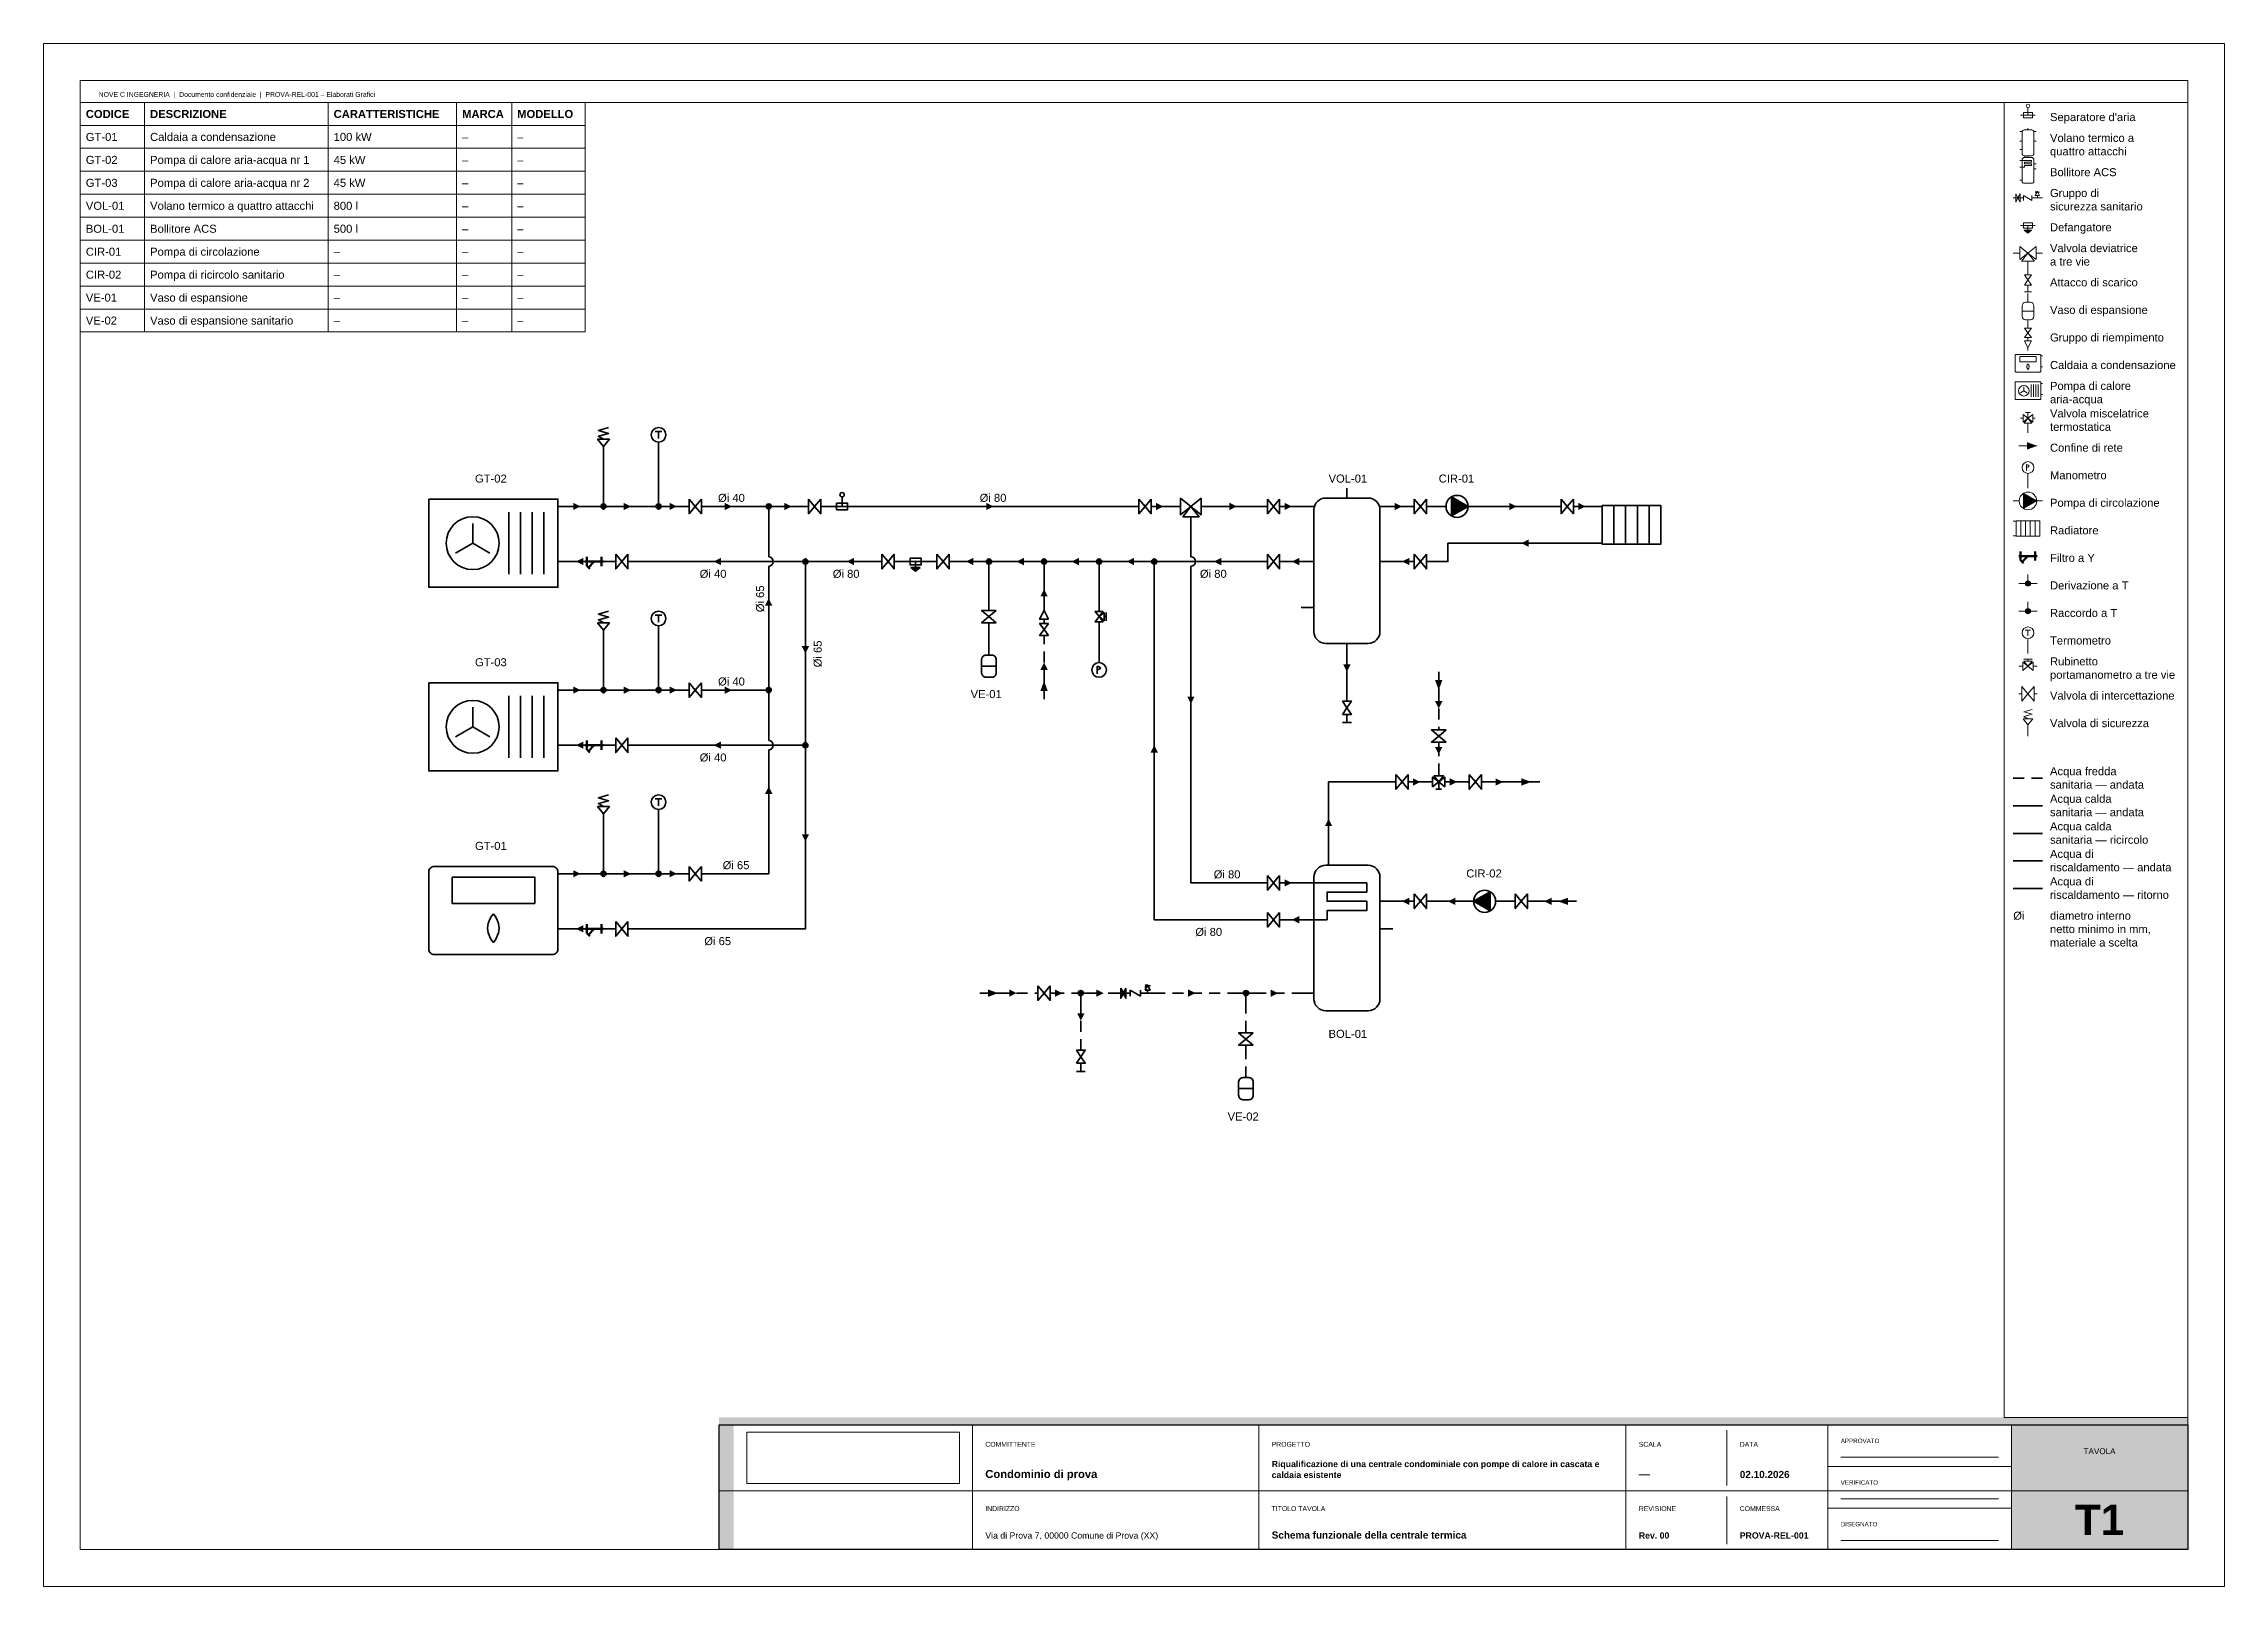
# Paper-space layout 'A2' of a CAD drawing. Header units: millimetres. Extents: x 0 to 594, y 0 to 420.
# The model-space entities are those that its viewports show. They can reach past a viewport. Long polylines and large blocks are cut down to what shows.
import ezdxf
from ezdxf.enums import TextEntityAlignment as Align

# ---------------------------------------------------------------- set-up
doc = ezdxf.new("R2010")
doc.units = ezdxf.units.MM
doc.linetypes.add('NOVEC_TRATTO_3_2', pattern=[5, 3, -2])
doc.layers.add('G-ANNO-NPLT', color=7, linetype='Continuous', lineweight=18, plot=False)
for name, color, linetype, lineweight in [('G-ANNO-TTLB', 7, 'Continuous', 18), ('M-ANNO-DIAM', 7, 'Continuous', 18), ('M-ANNO-IDEN', 7, 'Continuous', 18), ('M-ANNO-LEGN', 7, 'Continuous', 18), ('M-ANNO-SCHD', 7, 'Continuous', 18), ('M-DIAG-EQPM', 7, 'Continuous', 35)]:
    doc.layers.add(name, color=color, linetype=linetype, lineweight=lineweight)
for name, color, linetype, lineweight, true_color in [('M-HWTR-RETN', 142, 'Continuous', 35, 0x2471a3), ('M-HWTR-SPLY', 22, 'Continuous', 35, 0xc0392b), ('P-DOMW-CPIP', 161, 'NOVEC_TRATTO_3_2', 35, 0x5dade2), ('P-DOMW-HPIP', 30, 'Continuous', 35, 0xd68910), ('P-DOMW-RPIP', 123, 'Continuous', 35, 0x58d68d)]:
    doc.layers.add(name, color=color, linetype=linetype, lineweight=lineweight, true_color=true_color)
doc.styles.add('NOVEC_ARIAL', font='arial.ttf')
doc.styles.add('NOVEC_ARIAL_GRASSETTO', font='arialbd.ttf')
picture_1 = doc.add_image_def('image1.jpg', size_in_pixel=(2961, 716))

# ---------------------------------------------------------------- blocks, each defined once
blk = doc.blocks.new('NoveC_FlowArrow')
h = blk.add_hatch(color=0)
h.dxf.hatch_style = 1
h.paths.add_polyline_path([(0, 0), (-2, 1), (-2, -1)])
blk = doc.blocks.new('NoveC_NetworkBoundary')
at = {"color": 0, "linetype": 'Continuous', "lineweight": -2}
blk.add_line((0, -2.5), (5, -2.5), dxfattribs=at)
blk = doc.blocks.new('NoveC_MixingValveThermostatic')
at = {"color": 0, "linetype": 'Continuous', "lineweight": -2}
for p, q in [((0, -5), (0.85, -5)), ((1.7, -3), (3.3, -3)), ((2.5, -5), (2.5, -3)), ((4.15, -5), (5, -5)), ((2.5, -6.65), (2.5, -10))]:
    blk.add_line(p, q, dxfattribs=at)
for points in [[(0.85, -3.68), (0.85, -6.32), (2.5, -5)], [(1.18, -6.65), (3.82, -6.65), (2.5, -5)], [(4.15, -3.68), (4.15, -6.32), (2.5, -5)]]:
    blk.add_lwpolyline(points, close=True, dxfattribs=at)
blk = doc.blocks.new('NoveC_TeeBranch')
at = {"linetype": 'Continuous', "lineweight": -2}
h = blk.add_hatch(color=0, dxfattribs=at)
h.dxf.hatch_style = 1
h.paths.add_polyline_path([(1.8, -2.5, 1), (3.2, -2.5, 1)])
at = {"color": 0, "linetype": 'Continuous', "lineweight": -2}
for p, q in [((2.5, 0), (2.5, -2.5)), ((0, -2.5), (5, -2.5))]:
    blk.add_line(p, q, dxfattribs=at)
blk.add_circle((2.5, -2.5), 0.7, dxfattribs=at)
blk = doc.blocks.new('NoveC_DrainConnection')
at = {"color": 0, "linetype": 'Continuous', "lineweight": -2}
for p, q in [((2.5, 0), (2.5, -3)), ((1.3, -8.8), (3.7, -8.8)), ((2.5, -6.6), (2.5, -8.8))]:
    blk.add_line(p, q, dxfattribs=at)
for points in [[(1.3, -3), (3.7, -3), (2.5, -4.8)], [(1.3, -6.6), (3.7, -6.6), (2.5, -4.8)]]:
    blk.add_lwpolyline(points, close=True, dxfattribs=at)
blk = doc.blocks.new('NoveC_ExpansionConnection')
at = {"color": 0, "linetype": 'Continuous', "lineweight": -2}
for p, q in [((2.5, 0), (2.5, -3)), ((0.5, -6), (4.5, -6))]:
    blk.add_line(p, q, dxfattribs=at)
blk.add_lwpolyline([(1.7, -3), (3.3, -3, -0.414214), (4.5, -4.2), (4.5, -7.8, -0.414214), (3.3, -9), (1.7, -9, -0.414214), (0.5, -7.8), (0.5, -4.2, -0.414214)], format="xyb", close=True, dxfattribs=at)
blk = doc.blocks.new('NoveC_HeatPumpAirWater')
at = {"color": 0, "linetype": 'Continuous', "lineweight": -2}
for p, q in [((40, -5), (37.6, -5)), ((14.368, -15), (14.368, -9.6)), ((24.224, -6.6), (24.224, -23.4)), ((27.392, -6.6), (27.392, -23.4)), ((30.56, -6.6), (30.56, -23.4)), ((33.728, -6.6), (33.728, -23.4)), ((14.368, -15), (9.688, -17.736)), ((14.368, -15), (19.048, -17.736)), ((40, -20), (37.6, -20))]:
    blk.add_line(p, q, dxfattribs=at)
blk.add_lwpolyline([(2.4, -3), (37.6, -3), (37.6, -27), (2.4, -27)], close=True, dxfattribs=at)
blk.add_circle((14.368, -15), 7.2, dxfattribs=at)
blk = doc.blocks.new('NoveC_GasBoiler')
at = {"color": 0, "linetype": 'Continuous', "lineweight": -2}
for p, q in [((40, -5), (37.6, -5)), ((40, -20), (37.6, -20))]:
    blk.add_line(p, q, dxfattribs=at)
blk.add_lwpolyline([(3.9, -3), (36.1, -3, -0.414214), (37.6, -4.5), (37.6, -25.5, -0.414214), (36.1, -27), (3.9, -27, -0.414214), (2.4, -25.5), (2.4, -4.5, -0.414214)], format="xyb", close=True, dxfattribs=at)
for points in [[(8.74, -5.88), (31.26, -5.88), (31.26, -13.08), (8.74, -13.08)], [(20, -15.9), (20.48, -16.55), (20.87, -17.2), (21.17, -17.85), (21.39, -18.5), (21.52, -19.15), (21.56, -19.8), (21.52, -20.45), (21.39, -21.1), (21.17, -21.75), (20.87, -22.4), (20.48, -23.05), (20, -23.7), (19.52, -23.05), (19.13, -22.4), (18.83, -21.75), (18.61, -21.1), (18.48, -20.45), (18.44, -19.8), (18.48, -19.15), (18.61, -18.5), (18.83, -17.85), (19.13, -17.2), (19.52, -16.55)]]:
    blk.add_lwpolyline(points, close=True, dxfattribs=at)
blk = doc.blocks.new('NoveC_DhwCylinder')
at = {"color": 0, "linetype": 'Continuous', "lineweight": -2}
for p, q in [((7.5, 0), (7.5, -2.7)), ((25, -12.5), (21.5, -12.5)), ((25, -20), (21.5, -20)), ((0, -37.5), (3.5, -37.5))]:
    blk.add_line(p, q, dxfattribs=at)
blk.add_lwpolyline([(6.74, -2.7), (18.26, -2.7, -0.414214), (21.5, -5.94), (21.5, -39.06, -0.414214), (18.26, -42.3), (6.74, -42.3, -0.414214), (3.5, -39.06), (3.5, -5.94, -0.414214)], format="xyb", close=True, dxfattribs=at)
blk.add_lwpolyline([(0, -7.5), (7.1, -7.5), (17.9, -7.5), (17.9, -10), (7.1, -10), (7.1, -12.5), (17.9, -12.5), (17.9, -15), (7.1, -15), (7.1, -17.5), (0, -17.5)], dxfattribs=at)
blk = doc.blocks.new('NoveC_BufferFourPort')
at = {"color": 0, "linetype": 'Continuous', "lineweight": -2}
for p, q in [((12.5, 0), (12.5, -2.7)), ((0, -5), (3.5, -5)), ((25, -5), (21.5, -5)), ((0, -20), (3.5, -20)), ((25, -20), (21.5, -20)), ((0, -32.5), (3.5, -32.5)), ((12.5, -45), (12.5, -42.3))]:
    blk.add_line(p, q, dxfattribs=at)
blk.add_lwpolyline([(6.74, -2.7), (18.26, -2.7, -0.414214), (21.5, -5.94), (21.5, -39.06, -0.414214), (18.26, -42.3), (6.74, -42.3, -0.414214), (3.5, -39.06), (3.5, -5.94, -0.414214)], format="xyb", close=True, dxfattribs=at)
blk = doc.blocks.new('NoveC_Radiator')
at = {"color": 0, "linetype": 'Continuous', "lineweight": -2}
for p, q in [((0, -2.5), (2, -2.5)), ((5.2, -2.25), (5.2, -12.75)), ((8.4, -2.25), (8.4, -12.75)), ((11.6, -2.25), (11.6, -12.75)), ((14.8, -2.25), (14.8, -12.75)), ((0, -12.5), (2, -12.5))]:
    blk.add_line(p, q, dxfattribs=at)
blk.add_lwpolyline([(2, -2.25), (18, -2.25), (18, -12.75), (2, -12.75)], close=True, dxfattribs=at)
blk = doc.blocks.new('NoveC_ValveSafety')
at = {"color": 0, "linetype": 'Continuous', "lineweight": -2}
blk.add_line((2.5, -10), (2.5, -6.2), dxfattribs=at)
blk.add_lwpolyline([(0.9, -4.2), (4.1, -4.2), (2.5, -6.2)], close=True, dxfattribs=at)
blk.add_lwpolyline([(2.5, -4.2), (1.1, -3.4), (3.9, -2.6), (1.1, -1.8), (3.9, -1)], dxfattribs=at)
blk = doc.blocks.new('NoveC_Thermometer')
at = {"color": 0, "linetype": 'Continuous', "lineweight": -2}
blk.add_line((2.5, -10), (2.5, -5), dxfattribs=at)
blk.add_circle((2.5, -3), 2, dxfattribs=at)
blk = doc.blocks.new('NoveC_Thermometer_Lettera')
at = {"color": 0, "linetype": 'Continuous', "lineweight": -2}
for p, q in [((-0.9, 0.9), (0.9, 0.9)), ((0, 0.9), (0, -1))]:
    blk.add_line(p, q, dxfattribs=at)
blk = doc.blocks.new('NoveC_TeeJunction')
at = {"linetype": 'Continuous', "lineweight": -2}
h = blk.add_hatch(color=0, dxfattribs=at)
h.dxf.hatch_style = 1
h.paths.add_polyline_path([(1.8, -2.5, 1), (3.2, -2.5, 1)])
at = {"color": 0, "linetype": 'Continuous', "lineweight": -2}
for p, q in [((2.5, 0), (2.5, -2.5)), ((0, -2.5), (5, -2.5))]:
    blk.add_line(p, q, dxfattribs=at)
blk.add_circle((2.5, -2.5), 0.7, dxfattribs=at)
blk = doc.blocks.new('NoveC_DivertingValve3way')
at = {"color": 0, "linetype": 'Continuous', "lineweight": -2}
for p, q in [((0, -5), (2.2, -5)), ((7.8, -5), (10, -5)), ((5, -7.8), (5, -10))]:
    blk.add_line(p, q, dxfattribs=at)
for points in [[(2.2, -2.76), (2.2, -7.24), (5, -5)], [(2.76, -7.8), (7.24, -7.8), (5, -5)], [(7.8, -2.76), (7.8, -7.24), (5, -5)]]:
    blk.add_lwpolyline(points, close=True, dxfattribs=at)
blk = doc.blocks.new('NoveC_FillingUnit')
at = {"color": 0, "linetype": 'Continuous', "lineweight": -2}
for p, q in [((2.5, 0), (2.5, -2.4)), ((2.5, -5.6), (2.5, -6.8)), ((2.5, -9.2), (2.5, -10))]:
    blk.add_line(p, q, dxfattribs=at)
for points in [[(1.3, -2.4), (3.7, -2.4), (2.5, -4)], [(1.3, -5.6), (3.7, -5.6), (2.5, -4)], [(1.3, -6.8), (3.7, -6.8), (2.5, -9.2)]]:
    blk.add_lwpolyline(points, close=True, dxfattribs=at)
blk = doc.blocks.new('NoveC_PressureGauge')
at = {"color": 0, "linetype": 'Continuous', "lineweight": -2}
blk.add_line((2.5, -10), (2.5, -5), dxfattribs=at)
blk.add_circle((2.5, -3), 2, dxfattribs=at)
blk = doc.blocks.new('NoveC_PressureGauge_Lettera')
at = {"color": 0, "linetype": 'Continuous', "lineweight": -2}
blk.add_line((-0.5, 1), (-0.5, -1.1), dxfattribs=at)
blk.add_lwpolyline([(-0.5, 1), (-0.24, 0.92), (-0.03, 0.83), (0.14, 0.75), (0.26, 0.67), (0.33, 0.58), (0.35, 0.5), (0.33, 0.42), (0.26, 0.33), (0.14, 0.25), (-0.03, 0.17), (-0.24, 0.08), (-0.5, 0)], dxfattribs=at)
blk = doc.blocks.new('NoveC_ValveIsolation')
at = {"color": 0, "linetype": 'Continuous', "lineweight": -2}
for p, q in [((0, -2.5), (0.8333, -2.5)), ((4.1667, -2.5), (5, -2.5))]:
    blk.add_line(p, q, dxfattribs=at)
for points in [[(0.8333, -0.5), (0.8333, -4.5), (2.5, -2.5)], [(4.1667, -0.5), (4.1667, -4.5), (2.5, -2.5)]]:
    blk.add_lwpolyline(points, close=True, dxfattribs=at)
blk = doc.blocks.new('NoveC_DhwSafetyGroup')
at = {"color": 0, "linetype": 'Continuous', "lineweight": -2}
for p, q in [((0, -2.5), (3.5, -2.5)), ((3.5, -1.66), (3.5, -3.34)), ((3.5, -1.66), (6.3, -3.34)), ((6.3, -1.66), (6.3, -3.34)), ((6.3, -2.5), (10, -2.5)), ((8.2, -2.5), (8.2, -1.7))]:
    blk.add_line(p, q, dxfattribs=at)
for points in [[(0.9, -1.1), (0.9, -3.9), (1.6, -2.5)], [(2.3, -1.1), (2.3, -3.9), (1.6, -2.5)], [(7.5, -1.7), (8.9, -1.7), (8.2, -0.3)]]:
    blk.add_lwpolyline(points, close=True, dxfattribs=at)
blk.add_lwpolyline([(8.2, -0.3), (7.5, -0.8), (8.9, -0.5), (7.5, -0.2)], dxfattribs=at)
blk = doc.blocks.new('NoveC_PumpCirculator')
at = {"linetype": 'Continuous', "lineweight": -2}
h = blk.add_hatch(color=0, dxfattribs=at)
h.dxf.hatch_style = 1
h.paths.add_polyline_path([(3.5, -2.402), (3.5, -7.598), (8, -5)])
at = {"color": 0, "linetype": 'Continuous', "lineweight": -2}
for p, q in [((0, -5), (2, -5)), ((8, -5), (10, -5))]:
    blk.add_line(p, q, dxfattribs=at)
blk.add_lwpolyline([(3.5, -2.402), (3.5, -7.598), (8, -5)], close=True, dxfattribs=at)
blk.add_circle((5, -5), 3, dxfattribs=at)
blk = doc.blocks.new('NoveC_AirSeparator')
at = {"color": 0, "linetype": 'Continuous', "lineweight": -2}
for p, q in [((0, -5), (5, -5)), ((2.5, -5), (2.5, -2.4))]:
    blk.add_line(p, q, dxfattribs=at)
blk.add_lwpolyline([(1, -4.1), (4, -4.1), (4, -5.9), (1, -5.9)], close=True, dxfattribs=at)
blk.add_circle((2.5, -1.8), 0.6, dxfattribs=at)
blk = doc.blocks.new('NoveC_DirtSeparator')
at = {"linetype": 'Continuous', "lineweight": -2}
h = blk.add_hatch(color=0, dxfattribs=at)
h.dxf.hatch_style = 1
h.paths.add_polyline_path([(1.25, -6.6), (3.75, -6.6), (2.5, -7.6)])
at = {"color": 0, "linetype": 'Continuous', "lineweight": -2}
for p, q in [((0, -5), (5, -5)), ((2.5, -5), (2.5, -7.6))]:
    blk.add_line(p, q, dxfattribs=at)
for points in [[(1, -4.1), (4, -4.1), (4, -5.9), (1, -5.9)], [(1.25, -6.6), (3.75, -6.6), (2.5, -7.6)]]:
    blk.add_lwpolyline(points, close=True, dxfattribs=at)
blk = doc.blocks.new('NoveC_Strainer')
at = {"color": 0, "linetype": 'Continuous', "lineweight": -2}
for p, q in [((0, -2.5), (5, -2.5)), ((0.5, -1.25), (0.5, -3.75)), ((0.5464, -3.7464), (1.2536, -4.4536)), ((2.5, -2.5), (0.9, -4.1)), ((4.5, -1.25), (4.5, -3.75))]:
    blk.add_line(p, q, dxfattribs=at)
blk = doc.blocks.new('NoveC_ValveGaugeCock3way')
at = {"color": 0, "linetype": 'Continuous', "lineweight": -2}
for p, q in [((0, -2.5), (1.1, -2.5)), ((1.38, -0.6), (3.62, -0.6)), ((2.5, -1.1), (2.5, -0.6)), ((3.9, -2.5), (5, -2.5))]:
    blk.add_line(p, q, dxfattribs=at)
for points in [[(1.1, -1.38), (1.1, -3.62), (2.5, -2.5)], [(1.38, -1.1), (3.62, -1.1), (2.5, -2.5)], [(3.9, -1.38), (3.9, -3.62), (2.5, -2.5)]]:
    blk.add_lwpolyline(points, close=True, dxfattribs=at)

msp = doc.modelspace()

# ---------------------------------------------------------------- linework, layer by layer
at = {"layer": 'M-ANNO-LEGN', "color": 161, "linetype": 'NOVEC_TRATTO_3_2', "lineweight": 35, "true_color": 0x5dade2}
msp.add_line((536.5, 220), (544.5, 220), dxfattribs=at)
at = {"layer": 'M-ANNO-LEGN', "color": 30, "linetype": 'Continuous', "lineweight": 35, "true_color": 0xd68910}
msp.add_line((536.5, 212.5), (544.5, 212.5), dxfattribs=at)
at = {"layer": 'M-ANNO-LEGN', "color": 123, "linetype": 'Continuous', "lineweight": 35, "true_color": 0x58d68d}
msp.add_line((536.5, 205), (544.5, 205), dxfattribs=at)
at = {"layer": 'M-ANNO-LEGN', "color": 22, "linetype": 'Continuous', "lineweight": 35, "true_color": 0xc0392b}
msp.add_line((536.5, 197.5), (544.5, 197.5), dxfattribs=at)
at = {"layer": 'M-ANNO-LEGN', "color": 142, "linetype": 'Continuous', "lineweight": 35, "true_color": 0x2471a3}
msp.add_line((536.5, 190), (544.5, 190), dxfattribs=at)
at = {"layer": 'M-ANNO-LEGN'}
msp.add_lwpolyline([(534, 404), (584, 404), (584, 46), (534, 46)], close=True, dxfattribs=at)
at = {"layer": 'M-ANNO-SCHD'}
for p, q in [((10, 404), (147.5, 404)), ((10, 404), (10, 341.5)), ((27.5, 404), (27.5, 341.5)), ((77.5, 404), (77.5, 341.5)), ((112.5, 404), (112.5, 341.5)), ((127.5, 404), (127.5, 341.5)), ((147.5, 404), (147.5, 341.5)), ((10, 397.75), (147.5, 397.75)), ((10, 391.5), (147.5, 391.5)), ((10, 385.25), (147.5, 385.25)), ((10, 379), (147.5, 379)), ((10, 372.75), (147.5, 372.75)), ((10, 366.5), (147.5, 366.5)), ((10, 360.25), (147.5, 360.25)), ((10, 354), (147.5, 354)), ((10, 347.75), (147.5, 347.75)), ((10, 341.5), (147.5, 341.5))]:
    msp.add_line(p, q, dxfattribs=at)
at = {"layer": 'M-HWTR-RETN', "flags": 128}
for points in [[(422.5, 284), (382.5, 284), (382.5, 279), (377.5, 279)], [(147.5, 279), (142.5, 279)], [(155, 279), (152.5, 279)], [(205, 279), (160, 279)], [(207.5, 276.5), (207.5, 231.5)], [(227.5, 279), (210, 279)], [(235, 279), (232.5, 279)], [(242.5, 279), (240, 279)], [(255, 279), (247.5, 279)], [(257.5, 276.5), (257.5, 266.5)], [(270, 279), (260, 279)], [(272.5, 266.5), (272.5, 276.5)], [(285, 279), (275, 279)], [(287.5, 276.5), (287.5, 266.5)], [(300, 279), (290, 279)], [(332.5, 181.5), (302.5, 181.5), (302.5, 276.5)], [(332.5, 279), (305, 279)], [(342.5, 279), (337.5, 279)], [(372.5, 279), (367.5, 279)], [(257.5, 261.5), (257.5, 256.5)], [(287.5, 261.5), (287.5, 256.5)], [(147.5, 229), (142.5, 229)], [(155, 229), (152.5, 229)], [(205, 229), (160, 229)], [(207.5, 226.5), (207.5, 179), (160, 179)], [(147.5, 179), (142.5, 179)], [(155, 179), (152.5, 179)], [(342.5, 181.5), (337.5, 181.5)]]:
    msp.add_lwpolyline(points, dxfattribs=at)
at = {"layer": 'M-HWTR-SPLY', "flags": 128}
for points in [[(152.5, 296.5), (152.5, 306.5)], [(167.5, 296.5), (167.5, 306.5)], [(142.5, 294), (150, 294)], [(155, 294), (165, 294)], [(170, 294), (175, 294)], [(180, 294), (195, 294)], [(197.5, 280.25), (197.5, 291.5)], [(200, 294), (207.5, 294)], [(212.5, 294), (215, 294)], [(220, 294), (297.5, 294)], [(302.5, 294), (307.5, 294)], [(317.5, 294), (332.5, 294)], [(337.5, 294), (342.5, 294)], [(367.5, 294), (372.5, 294)], [(377.5, 294), (380, 294)], [(390, 294), (412.5, 294)], [(417.5, 294), (422.5, 294)], [(312.5, 289), (312.5, 280.25)], [(197.5, 246.5), (197.5, 277.75)], [(312.5, 277.75), (312.5, 191.5), (332.5, 191.5)], [(152.5, 246.5), (152.5, 256.5)], [(167.5, 246.5), (167.5, 256.5)], [(355, 254), (355, 244)], [(142.5, 244), (150, 244)], [(155, 244), (165, 244)], [(170, 244), (175, 244)], [(180, 244), (195, 244)], [(197.5, 230.25), (197.5, 241.5)], [(180, 194), (197.5, 194), (197.5, 227.75)], [(152.5, 196.5), (152.5, 206.5)], [(167.5, 196.5), (167.5, 206.5)], [(142.5, 194), (150, 194)], [(155, 194), (165, 194)], [(170, 194), (175, 194)], [(337.5, 191.5), (342.5, 191.5)]]:
    msp.add_lwpolyline(points, dxfattribs=at)
at = {"layer": 'M-HWTR-SPLY', "linetype": 'Continuous'}
for centre in [(197.5, 279), (312.5, 279), (197.5, 229)]:
    msp.add_arc(centre, 1.25, 270, 90, dxfattribs=at)
at = {"layer": 'P-DOMW-CPIP', "flags": 128}
for points in [[(272.5, 246.5), (272.5, 256.5)], [(380, 244), (380, 234)], [(380, 229), (380, 224)], [(260, 161.5), (270, 161.5)], [(275, 161.5), (280, 161.5)], [(285, 161.5), (292.5, 161.5)], [(302.5, 161.5), (325, 161.5)], [(330, 161.5), (342.5, 161.5)], [(282.5, 159), (282.5, 149)], [(327.5, 159), (327.5, 151.5)], [(327.5, 146.5), (327.5, 141.5)]]:
    msp.add_lwpolyline(points, dxfattribs=at)
at = {"layer": 'P-DOMW-HPIP', "flags": 128}
for points in [[(350, 199), (350, 219), (367.5, 219)], [(372.5, 219), (377.5, 219)], [(382.5, 219), (387.5, 219)], [(392.5, 219), (402.5, 219)]]:
    msp.add_lwpolyline(points, dxfattribs=at)
at = {"layer": 'P-DOMW-RPIP', "flags": 128}
for points in [[(372.5, 186.5), (367.5, 186.5)], [(387.5, 186.5), (377.5, 186.5)], [(400, 186.5), (397.5, 186.5)], [(412.5, 186.5), (405, 186.5)]]:
    msp.add_lwpolyline(points, dxfattribs=at)

# ---------------------------------------------------------------- block references
at = {"layer": 'M-ANNO-LEGN', "lineweight": 18}
for name, p, xscale, yscale in [('NoveC_AirSeparator', (538.5, 404.5), 0.8, 0.8), ('NoveC_BufferFourPort', (538.27778, 397), 0.17777777777777778, 0.17777777777777778), ('NoveC_DhwCylinder', (538.27778, 389.5), 0.17777777777777778, 0.17777777777777778), ('NoveC_DhwSafetyGroup', (536.5, 380), 0.8, 0.8), ('NoveC_DirtSeparator', (538.5, 374.5), 0.8, 0.8), ('NoveC_DivertingValve3way', (536.5, 367), 0.8, 0.8), ('NoveC_DrainConnection', (538.5, 359.5), 0.8, 0.8), ('NoveC_ExpansionConnection', (538.5, 352), 0.8, 0.8), ('NoveC_FillingUnit', (538.5, 344.5), 0.8, 0.8), ('NoveC_GasBoiler', (536.5, 336), 0.2, 0.2), ('NoveC_HeatPumpAirWater', (536.5, 328.5), 0.2, 0.2), ('NoveC_MixingValveThermostatic', (538.5, 322), 0.8, 0.8), ('NoveC_PressureGauge', (538.5, 307), 0.8, 0.8), ('NoveC_PressureGauge_Lettera', (540.5, 304.6), 0.8, 0.8), ('NoveC_PumpCirculator', (536.5, 299.5), 0.8, 0.8), ('NoveC_Radiator', (536.5, 291), 0.4, 0.4), ('NoveC_Thermometer', (538.5, 262), 0.8, 0.8), ('NoveC_Thermometer_Lettera', (540.5, 259.6), 0.8, 0.8), ('NoveC_ValveSafety', (538.5, 239.5), 0.8, 0.8)]:
    msp.add_blockref(name, p, dxfattribs=dict(at, xscale=xscale, yscale=yscale))
for name, p in [('NoveC_NetworkBoundary', (538, 313)), ('NoveC_TeeBranch', (538, 275.5)), ('NoveC_TeeJunction', (538, 268)), ('NoveC_ValveGaugeCock3way', (538, 253)), ('NoveC_ValveIsolation', (538, 245.5))]:
    msp.add_blockref(name, p, dxfattribs=at)
at = {"layer": 'M-ANNO-LEGN', "lineweight": 50}
msp.add_blockref('NoveC_Strainer', (538, 283), dxfattribs=at)
at = {"layer": 'M-DIAG-EQPM'}
for name, p in [('NoveC_ValveSafety', (150, 316.5)), ('NoveC_Thermometer', (165, 316.5)), ('NoveC_Thermometer_Lettera', (167.5, 313.5)), ('NoveC_AirSeparator', (215, 299)), ('NoveC_BufferFourPort', (342.5, 299)), ('NoveC_PumpCirculator', (380, 299)), ('NoveC_HeatPumpAirWater', (102.5, 299)), ('NoveC_TeeBranch', (150, 296.5)), ('NoveC_TeeBranch', (165, 296.5)), ('NoveC_ValveIsolation', (175, 296.5)), ('NoveC_ValveIsolation', (207.5, 296.5)), ('NoveC_ValveIsolation', (297.5, 296.5)), ('NoveC_DivertingValve3way', (307.5, 299)), ('NoveC_ValveIsolation', (332.5, 296.5)), ('NoveC_ValveIsolation', (372.5, 296.5)), ('NoveC_ValveIsolation', (412.5, 296.5)), ('NoveC_Radiator', (422.5, 296.5)), ('NoveC_ValveIsolation', (155, 281.5)), ('NoveC_ValveIsolation', (227.5, 281.5)), ('NoveC_ValveIsolation', (242.5, 281.5)), ('NoveC_ValveIsolation', (332.5, 281.5)), ('NoveC_ValveIsolation', (372.5, 281.5)), ('NoveC_ValveSafety', (150, 266.5)), ('NoveC_Thermometer', (165, 266.5)), ('NoveC_Thermometer_Lettera', (167.5, 263.5)), ('NoveC_ExpansionConnection', (255, 256.5)), ('NoveC_PressureGauge_Lettera', (287.5, 249.5)), ('NoveC_HeatPumpAirWater', (102.5, 249)), ('NoveC_TeeBranch', (150, 246.5)), ('NoveC_TeeBranch', (165, 246.5)), ('NoveC_ValveIsolation', (175, 246.5)), ('NoveC_DrainConnection', (352.5, 244)), ('NoveC_ValveIsolation', (155, 231.5)), ('NoveC_ValveIsolation', (367.5, 221.5)), ('NoveC_ValveIsolation', (387.5, 221.5)), ('NoveC_ValveSafety', (150, 216.5)), ('NoveC_Thermometer', (165, 216.5)), ('NoveC_Thermometer_Lettera', (167.5, 213.5)), ('NoveC_TeeBranch', (150, 196.5)), ('NoveC_TeeBranch', (165, 196.5)), ('NoveC_DhwCylinder', (342.5, 199)), ('NoveC_GasBoiler', (102.5, 199)), ('NoveC_ValveIsolation', (175, 196.5)), ('NoveC_ValveIsolation', (332.5, 194)), ('NoveC_ValveIsolation', (372.5, 189)), ('NoveC_ValveIsolation', (400, 189)), ('NoveC_ValveIsolation', (155, 181.5)), ('NoveC_ValveIsolation', (332.5, 184)), ('NoveC_NetworkBoundary', (255, 164)), ('NoveC_ValveIsolation', (270, 164)), ('NoveC_DhwSafetyGroup', (292.5, 164)), ('NoveC_DrainConnection', (280, 149)), ('NoveC_ExpansionConnection', (325, 141.5))]:
    msp.add_blockref(name, p, dxfattribs=at)
for name, p, xscale in [('NoveC_FlowArrow', (543, 310.5), 1.375), ('NoveC_DirtSeparator', (240, 284), -1), ('NoveC_FlowArrow', (405.25, 219), 1.375), ('NoveC_NetworkBoundary', (407.5, 221.5), -1), ('NoveC_PumpCirculator', (397.5, 191.5), -1), ('NoveC_NetworkBoundary', (417.5, 189), -1), ('NoveC_FlowArrow', (260, 161.5), 1.375)]:
    msp.add_blockref(name, p, dxfattribs=dict(at, xscale=xscale))
for name, p, rotation in [('NoveC_TeeJunction', (200, 291.5), 180), ('NoveC_TeeJunction', (210, 276.5), 180), ('NoveC_TeeBranch', (260, 276.5), 180), ('NoveC_TeeBranch', (275, 276.5), 180), ('NoveC_TeeBranch', (290, 276.5), 180), ('NoveC_TeeJunction', (305, 276.5), 180), ('NoveC_ValveIsolation', (260, 266.5), 270), ('NoveC_FillingUnit', (275, 256.5), 180), ('NoveC_ValveGaugeCock3way', (290, 266.5), 270), ('NoveC_PressureGauge', (290, 246.5), 180), ('NoveC_TeeJunction', (195, 241.5), 90), ('NoveC_NetworkBoundary', (382.5, 249), 270), ('NoveC_ValveIsolation', (382.5, 234), 270), ('NoveC_TeeJunction', (205, 226.5), 90), ('NoveC_TeeBranch', (285, 159), 180), ('NoveC_TeeBranch', (330, 159), 180), ('NoveC_ValveIsolation', (330, 151.5), 270)]:
    msp.add_blockref(name, p, dxfattribs=dict(at, rotation=rotation))
at = {"layer": 'M-DIAG-EQPM', "lineweight": 50}
for p in [(147.5, 281.5), (147.5, 231.5), (147.5, 181.5)]:
    msp.add_blockref('NoveC_Strainer', p, dxfattribs=at)
at = {"layer": 'M-DIAG-EQPM'}
for name, p, xscale, rotation in [('NoveC_FlowArrow', (272.5, 246.5), 1.375, 90), ('NoveC_NetworkBoundary', (275, 241.5), -1, 270), ('NoveC_FlowArrow', (380, 244), 1.375, 270), ('NoveC_MixingValveThermostatic', (377.5, 214), -1, 180), ('NoveC_FlowArrow', (412.5, 186.5), 1.375, 180)]:
    msp.add_blockref(name, p, dxfattribs=dict(at, xscale=xscale, rotation=rotation))
at = {"layer": 'M-HWTR-RETN'}
for p, rotation in [((145, 279), 180), ((182.5, 279), 180), ((218.75, 279), 180), ((251.25, 279), 180), ((265, 279), 180), ((280, 279), 180), ((295, 279), 180), ((318.75, 279), 180), ((340, 279), 180), ((370, 279), 180), ((402.5, 284), 180), ((272.5, 271.5), 90), ((207.5, 254), 270), ((145, 229), 180), ((182.5, 229), 180), ((302.5, 229), 90), ((207.5, 202.75), 270), ((145, 179), 180), ((340, 181.5), 180)]:
    msp.add_blockref('NoveC_FlowArrow', p, dxfattribs=dict(at, rotation=rotation))
at = {"layer": 'M-HWTR-SPLY'}
for p in [(146.25, 294), (160, 294), (172.5, 294), (187.5, 294), (203.75, 294), (258.75, 294), (305, 294), (325, 294), (340, 294), (370, 294), (401.25, 294), (420, 294), (146.25, 244), (160, 244), (172.5, 244), (187.5, 244), (146.25, 194), (160, 194), (172.5, 194), (340, 191.5)]:
    msp.add_blockref('NoveC_FlowArrow', p, dxfattribs=at)
for p, rotation in [((197.5, 269), 90), ((355, 249), 270), ((312.5, 240.25), 270), ((197.5, 217.75), 90)]:
    msp.add_blockref('NoveC_FlowArrow', p, dxfattribs=dict(at, rotation=rotation))
at = {"layer": 'P-DOMW-CPIP'}
for p, rotation in [((272.5, 251.5), 90), ((380, 239), 270), ((380, 226.5), 270), ((282.5, 154), 270)]:
    msp.add_blockref('NoveC_FlowArrow', p, dxfattribs=dict(at, rotation=rotation))
for p in [(265, 161.5), (277.5, 161.5), (288.75, 161.5), (313.75, 161.5), (336.25, 161.5)]:
    msp.add_blockref('NoveC_FlowArrow', p, dxfattribs=at)
at = {"layer": 'P-DOMW-HPIP'}
for p in [(375, 219), (385, 219), (397.5, 219)]:
    msp.add_blockref('NoveC_FlowArrow', p, dxfattribs=at)
at = {"layer": 'P-DOMW-HPIP', "rotation": 90}
msp.add_blockref('NoveC_FlowArrow', (350, 209), dxfattribs=at)
at = {"layer": 'P-DOMW-RPIP', "rotation": 180}
for p in [(370, 186.5), (382.5, 186.5), (408.75, 186.5)]:
    msp.add_blockref('NoveC_FlowArrow', p, dxfattribs=at)

# ---------------------------------------------------------------- texts
at = {"layer": 'M-ANNO-DIAM', "style": 'NOVEC_ARIAL'}
for s, p in [('Øi 40', (183.70587, 295.25)), ('Øi 80', (254.95587, 295.25)), ('Øi 40', (178.70587, 274.575)), ('Øi 80', (214.95587, 274.575)), ('Øi 80', (314.95587, 274.575)), ('Øi 40', (183.70587, 245.25)), ('Øi 40', (178.70587, 224.575)), ('Øi 65', (184.95587, 195.25)), ('Øi 80', (318.70587, 192.75)), ('Øi 80', (313.70587, 177.075)), ('Øi 65', (179.95587, 174.575))]:
    msp.add_text(s, height=2.1844, dxfattribs=at).set_placement(p)
for p in [(196.25, 265.20587), (211.925, 250.20588)]:
    msp.add_text('Øi 65', height=2.1844, rotation=90, dxfattribs=at).set_placement(p)
at = {"layer": 'M-ANNO-IDEN', "style": 'NOVEC_ARIAL'}
for s, p in [('GT-02', (117.5, 300.5)), ('VOL-01', (350, 300.5)), ('CIR-01', (380, 300.5)), ('GT-03', (117.5, 250.5)), ('VE-01', (252.5, 241.825)), ('GT-01', (117.5, 200.5)), ('CIR-02', (387.5, 193)), ('BOL-01', (350, 149.325)), ('VE-02', (322.5, 126.825))]:
    msp.add_text(s, height=2.1844, dxfattribs=at).set_placement(p)
at = {"layer": 'M-ANNO-LEGN', "style": 'NOVEC_ARIAL'}
for s, p in [("Separatore d'aria", (546.5, 398.9125)), ('Volano termico a', (546.5, 393.2381)), ('quattro attacchi', (546.5, 389.5869)), ('Bollitore ACS', (546.5, 383.9125)), ('Gruppo di', (546.5, 378.2381)), ('sicurezza sanitario', (546.5, 374.5869)), ('Defangatore', (546.5, 368.9125)), ('Valvola deviatrice', (546.5, 363.2381)), ('a tre vie', (546.5, 359.5869)), ('Attacco di scarico', (546.5, 353.9125)), ('Vaso di espansione', (546.5, 346.4125)), ('Gruppo di riempimento', (546.5, 338.9125)), ('Caldaia a condensazione', (546.5, 331.4125)), ('Pompa di calore', (546.5, 325.7381)), ('aria-acqua', (546.5, 322.0869)), ('Valvola miscelatrice', (546.5, 318.2381)), ('termostatica', (546.5, 314.5869)), ('Confine di rete', (546.5, 308.9125)), ('Manometro', (546.5, 301.4125)), ('Pompa di circolazione', (546.5, 293.9125)), ('Radiatore', (546.5, 286.4125)), ('Filtro a Y', (546.5, 278.9125)), ('Derivazione a T', (546.5, 271.4125)), ('Raccordo a T', (546.5, 263.9125)), ('Termometro', (546.5, 256.4125)), ('Rubinetto', (546.5, 250.7381)), ('Valvola di intercettazione', (546.5, 241.4125)), ('portamanometro a tre vie', (546.5, 247.0869)), ('Valvola di sicurezza', (546.5, 233.9125)), ('Acqua fredda', (546.5, 220.8256)), ('Acqua calda', (546.5, 213.3256)), ('sanitaria — andata', (546.5, 217.1744)), ('Acqua calda', (546.5, 205.8256)), ('sanitaria — andata', (546.5, 209.6744)), ('sanitaria — ricircolo', (546.5, 202.1744)), ('Acqua di', (546.5, 198.3256)), ('riscaldamento — andata', (546.5, 194.6744)), ('Acqua di', (546.5, 190.8256)), ('riscaldamento — ritorno', (546.5, 187.1744)), ('Øi', (536.5, 181.5)), ('diametro interno', (546.5, 181.5)), ('netto minimo in mm,', (546.5, 177.84875)), ('materiale a scelta', (546.5, 174.1975))]:
    msp.add_text(s, height=2.1844, dxfattribs=at).set_placement(p)
at = {"layer": 'M-ANNO-SCHD'}
for s, style, p in [('CODICE', 'NOVEC_ARIAL_GRASSETTO', (11.5, 399.76375)), ('DESCRIZIONE', 'NOVEC_ARIAL_GRASSETTO', (29, 399.76375)), ('CARATTERISTICHE', 'NOVEC_ARIAL_GRASSETTO', (79, 399.76375)), ('MARCA', 'NOVEC_ARIAL_GRASSETTO', (114, 399.76375)), ('MODELLO', 'NOVEC_ARIAL_GRASSETTO', (129, 399.76375)), ('GT-01', 'NOVEC_ARIAL', (11.5, 393.51375)), ('Caldaia a condensazione', 'NOVEC_ARIAL', (29, 393.51375)), ('100 kW', 'NOVEC_ARIAL', (79, 393.51375)), ('–', 'NOVEC_ARIAL', (114, 393.51375)), ('–', 'NOVEC_ARIAL', (129, 393.51375)), ('GT-02', 'NOVEC_ARIAL', (11.5, 387.26375)), ('Pompa di calore aria-acqua nr 1', 'NOVEC_ARIAL', (29, 387.26375)), ('45 kW', 'NOVEC_ARIAL', (79, 387.26375)), ('–', 'NOVEC_ARIAL', (114, 387.26375)), ('–', 'NOVEC_ARIAL', (129, 387.26375)), ('GT-03', 'NOVEC_ARIAL', (11.5, 381.01375)), ('Pompa di calore aria-acqua nr 2', 'NOVEC_ARIAL', (29, 381.01375)), ('45 kW', 'NOVEC_ARIAL', (79, 381.01375)), ('–', 'NOVEC_ARIAL', (114, 381.01375)), ('–', 'NOVEC_ARIAL', (129, 381.01375)), ('VOL-01', 'NOVEC_ARIAL', (11.5, 374.76375)), ('Volano termico a quattro attacchi', 'NOVEC_ARIAL', (29, 374.76375)), ('800 l', 'NOVEC_ARIAL', (79, 374.76375)), ('–', 'NOVEC_ARIAL', (114, 374.76375)), ('–', 'NOVEC_ARIAL', (129, 374.76375)), ('BOL-01', 'NOVEC_ARIAL', (11.5, 368.51375)), ('Bollitore ACS', 'NOVEC_ARIAL', (29, 368.51375)), ('500 l', 'NOVEC_ARIAL', (79, 368.51375)), ('–', 'NOVEC_ARIAL', (114, 368.51375)), ('–', 'NOVEC_ARIAL', (129, 368.51375)), ('CIR-01', 'NOVEC_ARIAL', (11.5, 362.26375)), ('Pompa di circolazione', 'NOVEC_ARIAL', (29, 362.26375)), ('–', 'NOVEC_ARIAL', (79, 362.26375)), ('–', 'NOVEC_ARIAL', (114, 362.26375)), ('–', 'NOVEC_ARIAL', (129, 362.26375)), ('CIR-02', 'NOVEC_ARIAL', (11.5, 356.01375)), ('Pompa di ricircolo sanitario', 'NOVEC_ARIAL', (29, 356.01375)), ('–', 'NOVEC_ARIAL', (79, 356.01375)), ('–', 'NOVEC_ARIAL', (114, 356.01375)), ('–', 'NOVEC_ARIAL', (129, 356.01375)), ('VE-01', 'NOVEC_ARIAL', (11.5, 349.76375)), ('Vaso di espansione', 'NOVEC_ARIAL', (29, 349.76375)), ('–', 'NOVEC_ARIAL', (79, 349.76375)), ('–', 'NOVEC_ARIAL', (114, 349.76375)), ('–', 'NOVEC_ARIAL', (129, 349.76375)), ('VE-02', 'NOVEC_ARIAL', (11.5, 343.51375)), ('Vaso di espansione sanitario', 'NOVEC_ARIAL', (29, 343.51375)), ('–', 'NOVEC_ARIAL', (79, 343.51375)), ('–', 'NOVEC_ARIAL', (114, 343.51375)), ('–', 'NOVEC_ARIAL', (129, 343.51375))]:
    msp.add_text(s, height=2.1844, dxfattribs=dict(at, style=style)).set_placement(p)

psp = doc.layouts.new('A2')

# ---------------------------------------------------------------- hatches: boundary and pattern name
at = {"layer": 'G-ANNO-TTLB', "true_color": 0x2abfbf}
h = psp.add_hatch(color=133, dxfattribs=at)
h.dxf.hatch_style = 1
h.paths.add_polyline_path([(184, 46), (584, 46), (584, 44), (184, 44)])
at = {"layer": 'G-ANNO-TTLB', "true_color": 0x1c2e4a}
h = psp.add_hatch(color=159, dxfattribs=at)
h.dxf.hatch_style = 1
h.paths.add_polyline_path([(184, 44), (188, 44), (188, 10), (184, 10)])
at = {"layer": 'G-ANNO-TTLB', "true_color": 0x2abfbf}
h = psp.add_hatch(color=133, dxfattribs=at)
h.dxf.hatch_style = 1
h.paths.add_polyline_path([(536, 46), (584, 46), (584, 44), (536, 44)])
at = {"layer": 'G-ANNO-TTLB', "true_color": 0x1c2e4a}
h = psp.add_hatch(color=159, dxfattribs=at)
h.dxf.hatch_style = 1
h.paths.add_polyline_path([(536, 44), (584, 44), (584, 10), (536, 10)])

# ---------------------------------------------------------------- linework, layer by layer
at = {"layer": 'G-ANNO-TTLB', "color": 254, "lineweight": 9, "true_color": 0xe0e0e0}
for p, q in [((14, 404), (580, 404)), ((253, 10), (253, 44)), ((458.5, 27.5), (458.5, 42.5)), ((486, 32.667), (536, 32.667)), ((489.5, 35.167), (532.5, 35.167)), ((458.5, 11.5), (458.5, 24.5)), ((489.5, 23.833), (532.5, 23.833)), ((486, 21.333), (536, 21.333)), ((489.5, 12.5), (532.5, 12.5))]:
    psp.add_line(p, q, dxfattribs=at)
at = {"layer": 'G-ANNO-TTLB', "color": 159, "lineweight": 15, "true_color": 0x1c2e4a}
for p, q in [((253, 10), (253, 44)), ((331, 10), (331, 44)), ((431, 10), (431, 44)), ((486, 10), (486, 44)), ((536, 10), (536, 44))]:
    psp.add_line(p, q, dxfattribs=at)
at = {"layer": 'G-ANNO-TTLB', "color": 254, "lineweight": 15, "true_color": 0xe0e0e0}
psp.add_line((184, 26), (584, 26), dxfattribs=at)
at = {"layer": 'G-ANNO-TTLB', "color": 159, "lineweight": 18, "true_color": 0x1c2e4a}
psp.add_lwpolyline([(10, 410), (584, 410), (584, 10), (10, 10)], close=True, dxfattribs=at)
at = {"layer": 'G-ANNO-TTLB', "color": 159, "lineweight": 30, "true_color": 0x1c2e4a}
psp.add_lwpolyline([(184, 44), (584, 44), (584, 10), (184, 10)], close=True, dxfattribs=at)

# ---------------------------------------------------------------- texts
at = {"layer": 'G-ANNO-TTLB', "color": 253, "true_color": 0x999999, "style": 'NOVEC_ARIAL'}
for s, height, p in [('NOVE C INGEGNERIA  |  Documento confidenziale  |  PROVA-REL-001 – Elaborati Grafici', 1.3349, (15, 405.5)), ('COMMITTENTE', 1.3349, (256.5, 38)), ('PROGETTO', 1.3349, (334.5, 38)), ('SCALA', 1.3349, (434.5, 38)), ('DATA', 1.3349, (462, 38)), ('APPROVATO', 1.2136, (489.5, 39)), ('VERIFICATO', 1.2136, (489.5, 27.667)), ('INDIRIZZO', 1.3349, (256.5, 20.5)), ('TITOLO TAVOLA', 1.3349, (334.5, 20.5)), ('REVISIONE', 1.3349, (434.5, 20.5)), ('COMMESSA', 1.3349, (462, 20.5)), ('DISEGNATO', 1.2136, (489.5, 16.333))]:
    psp.add_text(s, height=height, dxfattribs=at).set_placement(p)
at = {"layer": 'G-ANNO-TTLB', "color": 255, "true_color": 0xffffff, "transparency": 33554559, "style": 'NOVEC_ARIAL'}
psp.add_text('TAVOLA', height=1.5777, dxfattribs=at).set_placement((560, 36), align=Align.CENTER)
at = {"layer": 'G-ANNO-TTLB', "color": 59, "true_color": 0x2d2d2d}
for s, height, style, p in [('Condominio di prova', 2.1844, 'NOVEC_ARIAL_GRASSETTO', (256.5, 29.5)), ('caldaia esistente', 1.6989, 'NOVEC_ARIAL_GRASSETTO', (334.5, 29.5)), ('Riqualificazione di una centrale condominiale con pompe di calore in cascata e', 1.6989, 'NOVEC_ARIAL_GRASSETTO', (334.5, 32.463)), ('—', 2.184, 'NOVEC_ARIAL_GRASSETTO', (434.5, 29.5)), ('02.10.2026', 1.9417, 'NOVEC_ARIAL_GRASSETTO', (462, 29.5)), ('Via di Prova 7, 00000 Comune di Prova (XX)', 1.6989, 'NOVEC_ARIAL', (256.5, 13)), ('Schema funzionale della centrale termica', 1.9417, 'NOVEC_ARIAL_GRASSETTO', (334.5, 13)), ('Rev. 00', 1.6989, 'NOVEC_ARIAL_GRASSETTO', (434.5, 13)), ('PROVA-REL-001', 1.6989, 'NOVEC_ARIAL_GRASSETTO', (462, 13))]:
    psp.add_text(s, height=height, dxfattribs=dict(at, style=style)).set_placement(p)
at = {"layer": 'G-ANNO-TTLB', "color": 255, "true_color": 0xffffff, "style": 'NOVEC_ARIAL_GRASSETTO'}
psp.add_text('T1', height=8.2521, dxfattribs=at).set_placement((560, 14), align=Align.CENTER)

# ---------------------------------------------------------------- pictures from other files: only their frames are drawn
at = {"layer": 'G-ANNO-TTLB'}
image = psp.add_image(picture_1, insert=(191.552, 28), size_in_units=(57.896, 14), dxfattribs=at)

# ---------------------------------------------------------------- viewports
at = {"layer": 'G-ANNO-NPLT'}
psp.add_viewport(center=(297, 210), size=(594, 420), view_center_point=(297, 210), view_height=420, dxfattribs=at)

doc.saveas('drawing.dxf')
